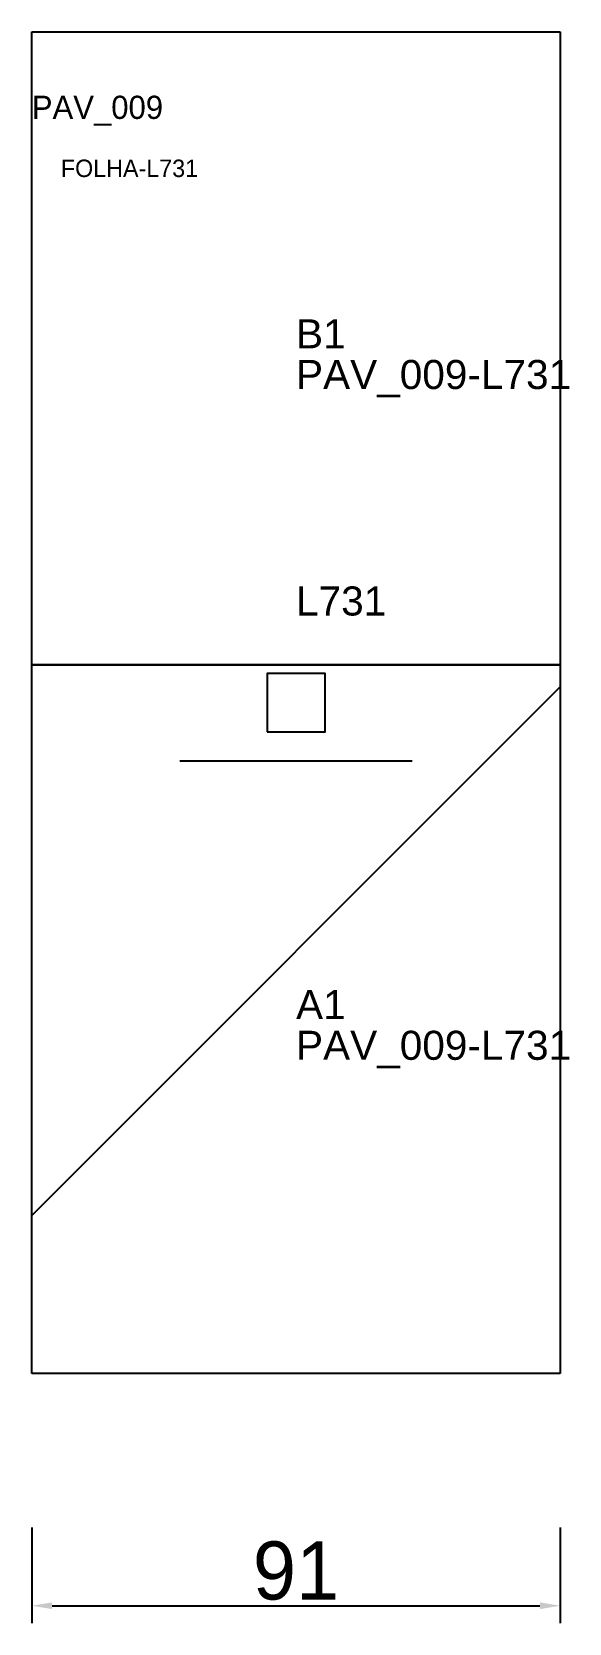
# Model space of a CAD drawing. Header units: metres. Extents: x 222 to 315, y -72 to 202.
import ezdxf

# ---------------------------------------------------------------- set-up
doc = ezdxf.new("R2010")
doc.units = ezdxf.units.M
for name, color, linetype in [('3', 3, 'CONTINUOUS'), ('AUX00', 7, 'CONTINUOUS'), ('COTA', 241, 'CONTINUOUS'), ('FOLHA', 255, 'CONTINUOUS'), ('Hachura', 251, 'CONTINUOUS'), ('NOMENCLATURA', 7, 'CONTINUOUS'), ('Nível', 160, 'CONTINUOUS'), ('Painéis', 200, 'CONTINUOUS'), ('Pilares', 5, 'CONTINUOUS'), ('SARR_2.2x7', 40, 'CONTINUOUS')]:
    doc.layers.add(name, color=color, linetype=linetype)
doc.styles.add('ARIAL', font='Arial.ttf')
doc.styles.add('STR_STANDARD', font='arial.ttf')
doc.dimstyles.new('EZ DXF', dxfattribs={"dimtxt": 10, "dimasz": 3.5, "dimexe": 3, "dimexo": 1.5, "dimgap": 1, "dimtad": 1, "dimdec": 1, "dimdsep": 46, "dimcen": 2.5, "dimazin": 3, "dimtfac": 1, "dimtmove": 0, "dimatfit": 3})

msp = doc.modelspace()

# ---------------------------------------------------------------- hatches: boundary and pattern name
at = {"layer": 'Hachura'}
h = msp.add_hatch(dxfattribs=at)
h.set_pattern_fill('ANSI31', scale=50)
h.paths.add_polyline_path([(222.2, 201.5), (313.2, 201.5), (313.2, 72), (313.2, -29.5), (222.2, -29.5)])
h = msp.add_hatch(dxfattribs=at)
h.set_pattern_fill('ANSI31', scale=50)
h.paths.add_polyline_path([(222.2, 201.5), (313.2, 201.5), (313.2, 72), (313.2, -29.5), (222.2, -29.5)])

# ---------------------------------------------------------------- linework, layer by layer
at = {"layer": '3'}
msp.add_lwpolyline([(222.2, 92.5), (313.2, 92.5)], close=True, dxfattribs=at)
msp.add_lwpolyline([(222.2, 92.5), (313.2, 92.5)], close=True, dxfattribs=at)
at = {"layer": 'Painéis', "color": 200}
for p, q in [((222.2, 201.5), (313.2, 201.5)), ((222.2, -29.5), (222.2, 201.5)), ((222.2, 201.5), (313.2, 201.5)), ((222.2, -29.5), (222.2, 201.5)), ((313.2, 201.5), (313.2, 72)), ((313.2, 201.5), (313.2, 72)), ((313.2, 72), (313.2, -29.5)), ((313.2, 72), (313.2, -29.5)), ((313.2, -29.5), (222.2, -29.5)), ((313.2, -29.5), (222.2, -29.5))]:
    msp.add_line(p, q, dxfattribs=at)
at = {"layer": 'Pilares'}
msp.add_lwpolyline([(262.7, 81), (272.7, 81), (272.7, 91), (262.7, 91)], close=True, dxfattribs=at)
msp.add_lwpolyline([(262.7, 81), (272.7, 81), (272.7, 91), (262.7, 91)], close=True, dxfattribs=at)
at = {"layer": 'SARR_2.2x7'}
msp.add_line((247.7, 76), (287.7, 76), dxfattribs=at)
msp.add_line((247.7, 76), (287.7, 76), dxfattribs=at)

# ---------------------------------------------------------------- texts
at = {"layer": '3', "style": 'STR_STANDARD'}
for s, p in [('B1', (267.7, 147)), ('B1', (267.7, 147)), ('A1', (267.7, 31.5)), ('A1', (267.7, 31.5))]:
    msp.add_text(s, height=5, dxfattribs=at).set_placement(p)
at = {"layer": 'AUX00', "style": 'STR_STANDARD'}
for p in [(267.7, 140), (267.7, 140), (267.7, 24.5), (267.7, 24.5)]:
    msp.add_text('PAV_009-L731', height=5, dxfattribs=at).set_placement(p)
at = {"layer": 'FOLHA'}
msp.add_text('FOLHA-L731', height=3, dxfattribs=at).set_placement((227.2, 176.5))
msp.add_text('FOLHA-L731', height=3, dxfattribs=at).set_placement((227.2, 176.5))
at = {"layer": 'NOMENCLATURA', "insert": (267.7, 106), "char_height": 5, "attachment_point": 1, "style": 'ARIAL'}
msp.add_mtext('L731', dxfattribs=at)
msp.add_mtext('L731', dxfattribs=at)
at = {"layer": 'Nível'}
msp.add_text('PAV_009', height=4, dxfattribs=at).set_placement((222.2, 186.5))
msp.add_text('PAV_009', height=4, dxfattribs=at).set_placement((222.2, 186.5))

# ---------------------------------------------------------------- dimensions: what is measured, and where the dimension line sits
at = {"layer": 'COTA'}
msp.add_linear_dim(base=(222.2, -69.5), p1=(222.2, -54.5), p2=(313.2, -54.5), dimstyle='EZ DXF', dxfattribs=at).render()
msp.add_linear_dim(base=(222.2, -69.5), p1=(222.2, -54.5), p2=(313.2, -54.5), dimstyle='EZ DXF', dxfattribs=at).render()

doc.saveas('drawing.dxf')
